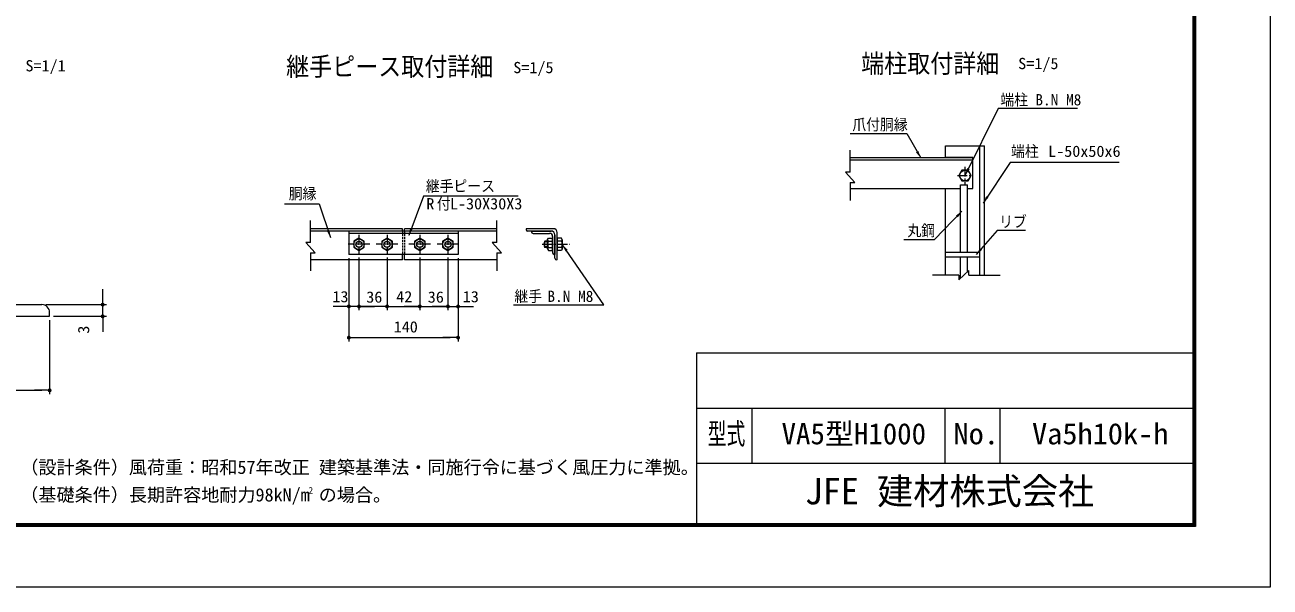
# Model space of a CAD drawing. Units: millimetres, scale not verified, with parts at other scales. Extents: x -4455 to 4455, y -3150 to 3150.
# Drawn here: x -335 to 4455, y -3150 to -986 of the extents above; entities that cross this region are included whole.
import ezdxf
from ezdxf.enums import TextEntityAlignment as Align

# ---------------------------------------------------------------- set-up
doc = ezdxf.new("R2010")
doc.units = ezdxf.units.MM
doc.header["$LTSCALE"] = 30
doc.linetypes.add('USER1', pattern=[2, 1.25, -0.25, 0.25, -0.25])
doc.linetypes.add('USER2', pattern=[0.375, 0.25, -0.125])
for name, color, linetype, lineweight in [('0-0_9断面', 1, 'Continuous', 18), ('0-1_SUNPOU', 1, 'Continuous', 18), ('0-C_7詳細', 7, 'Continuous', 18), ('0-E_D-TTL', 7, 'Continuous', 9)]:
    doc.layers.add(name, color=color, linetype=linetype, lineweight=lineweight)
doc.layers.add('0-D_D-TTL-TXT', color=7, linetype='Continuous')
doc.styles.add('ＭＳ ゴシック', font='')
doc.styles.get('ＭＳ ゴシック').set_extended_font_data('MS Gothic')

# ---------------------------------------------------------------- blocks, each defined once
blk = doc.blocks.new('M1')
at = {"layer": '0-1_SUNPOU'}
blk.add_line((-7.5, 0), (-57.86, 0), dxfattribs=at)
for points in [[(0, 0), (-7.5, 0), (-7.44, 0.94)], [(0, 0), (-7.44, -0.94), (-7.5, 0)], [(0, 0), (-7.44, 0.94), (-7.26, 1.87)], [(0, 0), (-7.26, -1.87), (-7.44, -0.94)], [(0, 0), (-7.26, 1.87), (-6.97, 2.76)], [(0, 0), (-6.97, -2.76), (-7.26, -1.87)], [(0, 0), (-6.97, 2.76), (-6.57, 3.61)], [(0, 0), (-6.57, -3.61), (-6.97, -2.76)], [(0, 0), (-6.57, 3.61), (-6.07, 4.41)], [(0, 0), (-6.07, -4.41), (-6.57, -3.61)], [(0, 0), (-6.07, 4.41), (-5.47, 5.13)], [(0, 0), (-5.47, -5.13), (-6.07, -4.41)], [(0, 0), (-5.47, 5.13), (-4.78, 5.78)], [(0, 0), (-4.78, -5.78), (-5.47, -5.13)], [(0, 0), (-4.78, 5.78), (-4.02, 6.33)], [(0, 0), (-4.02, -6.33), (-4.78, -5.78)], [(0, 0), (-4.02, 6.33), (-3.19, 6.79)], [(0, 0), (-3.19, -6.79), (-4.02, -6.33)], [(0, 0), (-3.19, 6.79), (-2.32, 7.13)], [(0, 0), (-2.32, -7.13), (-3.19, -6.79)], [(0, 0), (-2.32, 7.13), (-1.41, 7.37)], [(0, 0), (-1.41, -7.37), (-2.32, -7.13)], [(0, 0), (-1.41, 7.37), (-0.47, 7.49)], [(0, 0), (-0.47, -7.49), (-1.41, -7.37)], [(0, 0), (-0.47, 7.49), (0.47, 7.49)], [(0, 0), (0.47, -7.49), (-0.47, -7.49)], [(0, 0), (0.47, 7.49), (1.41, 7.37)], [(0, 0), (1.41, 7.37), (2.32, 7.13)], [(0, 0), (2.32, 7.13), (3.19, 6.79)], [(0, 0), (3.19, 6.79), (4.02, 6.33)], [(0, 0), (4.02, 6.33), (4.78, 5.78)], [(0, 0), (4.78, 5.78), (5.47, 5.13)], [(0, 0), (5.47, 5.13), (6.07, 4.41)], [(0, 0), (6.07, 4.41), (6.57, 3.61)], [(0, 0), (6.57, 3.61), (6.97, 2.76)], [(0, 0), (6.97, 2.76), (7.26, 1.87)], [(0, 0), (7.26, 1.87), (7.44, 0.94)], [(0, 0), (7.44, 0.94), (7.5, 0)], [(0, 0), (1.41, -7.37), (0.47, -7.49)], [(0, 0), (2.32, -7.13), (1.41, -7.37)], [(0, 0), (3.19, -6.79), (2.32, -7.13)], [(0, 0), (4.02, -6.33), (3.19, -6.79)], [(0, 0), (4.78, -5.78), (4.02, -6.33)], [(0, 0), (5.47, -5.13), (4.78, -5.78)], [(0, 0), (6.07, -4.41), (5.47, -5.13)], [(0, 0), (6.57, -3.61), (6.07, -4.41)], [(0, 0), (6.97, -2.76), (6.57, -3.61)], [(0, 0), (7.26, -1.87), (6.97, -2.76)], [(0, 0), (7.44, -0.94), (7.26, -1.87)], [(0, 0), (7.5, 0), (7.44, -0.94)]]:
    blk.add_solid(points, dxfattribs=at)

msp = doc.modelspace()

# ---------------------------------------------------------------- linework, layer by layer
at = {"layer": '0-0_9断面'}
for p, q in [((-35.75, -2032.59), (-35.75, -2002.59)), ((-254.88, -2062.59), (-20.75, -2062.59)), ((-35.75, -2107.59), (-35.75, -2062.59)), ((-239.88, -2122.59), (-239.88, -2407.58)), ((-224.88, -2107.59), (-20.75, -2107.59)), ((-35.75, -2137.59), (-35.75, -2167.59)), ((-809.88, -2392.58), (-269.88, -2392.58))]:
    msp.add_line(p, q, dxfattribs=at)
at = {"layer": '0-0_9断面', "color": 7, "lineweight": 9}
for p, q in [((-719.88, -2062.59), (-269.88, -2062.59)), ((-239.88, -2107.59), (-239.88, -2092.59)), ((-764.88, -2107.59), (-239.88, -2107.59))]:
    msp.add_line(p, q, dxfattribs=at)
msp.add_arc((-269.88, -2092.59), 30, 0, 90, dxfattribs=at)
at = {"layer": '0-C_7詳細', "color": 4}
for p, q in [((2839.3, -1553.29), (2839.3, -1467.71)), ((2821.3, -1553.29), (2857.3, -1592.06)), ((2839.3, -1553.29), (2821.3, -1553.29)), ((2839.3, -1592.06), (2839.3, -1662.25)), ((2839.3, -1592.06), (2857.3, -1592.06)), ((763.82, -1823.89), (763.82, -1738.31)), ((1480.09, -1823.89), (1480.09, -1738.31)), ((763.82, -1862.66), (763.82, -1932.86)), ((763.82, -1862.66), (781.82, -1862.66)), ((1462.09, -1823.89), (1498.09, -1862.66)), ((1480.09, -1823.89), (1462.09, -1823.89)), ((1480.09, -1862.66), (1480.09, -1932.86)), ((1480.09, -1862.66), (1498.09, -1862.66)), ((3256.9, -1949.58), (3156.45, -1949.58)), ((3256.9, -1967.58), (3295.67, -1931.58)), ((3256.9, -1949.58), (3256.9, -1967.58)), ((3295.67, -1949.58), (3295.67, -1931.58)), ((3295.67, -1949.58), (3416.72, -1949.58))]:
    msp.add_line(p, q, dxfattribs=at)
at = {"layer": '0-C_7詳細', "lineweight": 9}
for p, q in [((3206.22, -1495.73), (3206.22, -1450.73)), ((3206.22, -1450.73), (3356.22, -1450.73)), ((3338.22, -1949.58), (3338.22, -1450.73)), ((3356.22, -1949.58), (3356.22, -1450.73)), ((2839.3, -1495.73), (3311.22, -1495.73)), ((2839.3, -1504.73), (3311.22, -1504.73)), ((3311.22, -1495.73), (3206.22, -1495.73)), ((3228.72, -1495.73), (3229.02, -1495.73)), ((3311.22, -1615.73), (3311.22, -1495.73)), ((2839.3, -1615.73), (3263.53, -1615.73)), ((3206.22, -1949.58), (3206.22, -1615.73)), ((3263.53, -1862.21), (3263.53, -1601.79)), ((3263.53, -1601.79), (3290.53, -1601.79)), ((3290.53, -1862.21), (3290.53, -1601.79)), ((3290.53, -1615.73), (3311.22, -1615.73)), ((1116.95, -1770.23), (763.82, -1770.23)), ((1116.95, -1779.23), (1116.95, -1770.23)), ((1480.09, -1770.23), (1125.35, -1770.23)), ((1125.35, -1779.23), (1125.35, -1770.23)), ((1697.89, -1770.23), (1592.89, -1770.23)), ((1592.89, -1770.23), (1592.89, -1773.23)), ((1480.09, -1779.23), (763.82, -1779.23)), ((911.15, -1779.23), (911.15, -1869.23)), ((1331.15, -1788.23), (911.15, -1788.23)), ((1331.15, -1779.23), (1331.15, -1869.23)), ((1688.89, -1779.23), (1598.89, -1779.23)), ((1613.89, -1779.23), (1688.89, -1779.23)), ((1613.89, -1779.23), (1613.89, -1782.23)), ((1619.89, -1788.23), (1682.89, -1788.23)), ((1665.03, -1842.23), (1665.03, -1818.23)), ((1675.69, -1818.23), (1665.03, -1818.23)), ((1675.69, -1847.99), (1675.69, -1812.47)), ((1677.75, -1818.23), (1694.89, -1818.23)), ((1694.89, -1800.23), (1694.89, -1863.23)), ((1694.89, -1853.75), (1694.89, -1806.71)), ((1703.89, -1884.23), (1703.89, -1794.23)), ((1712.89, -1890.23), (1712.89, -1785.23)), ((1728.69, -1806.71), (1712.89, -1806.71)), ((1712.89, -1806.71), (1712.89, -1853.75)), ((1728.69, -1818.23), (1712.89, -1818.23)), ((1732.09, -1812.59), (1728.69, -1806.71)), ((1675.69, -1842.23), (1665.03, -1842.23)), ((1675.69, -1847.99), (1679.02, -1853.75)), ((1677.75, -1842.23), (1694.89, -1842.23)), ((1679.02, -1853.75), (1694.89, -1853.75)), ((1728.69, -1842.23), (1712.89, -1842.23)), ((1728.69, -1853.75), (1712.89, -1853.75)), ((3338.22, -1862.21), (3206.22, -1862.21)), ((1116.95, -1890.23), (763.82, -1890.23)), ((1331.15, -1869.23), (911.15, -1869.23)), ((1116.95, -1890.23), (1116.95, -1869.23)), ((1125.35, -1890.23), (1125.35, -1869.23)), ((1480.09, -1890.23), (1125.35, -1890.23)), ((1712.89, -1890.23), (1709.89, -1890.23)), ((3338.22, -1880.21), (3206.22, -1880.21)), ((3263.53, -1961.42), (3263.53, -1880.21)), ((3290.53, -1936.35), (3290.53, -1880.21))]:
    msp.add_line(p, q, dxfattribs=at)
at = {"layer": '0-C_7詳細', "color": 1, "linetype": 'USER1'}
for p, q in [((3281.22, -1531.54), (3281.22, -1600.93)), ((3252.66, -1565.73), (3309.78, -1565.73)), ((950.15, -1794.29), (950.15, -1866.04)), ((1058.15, -1794.29), (1058.15, -1866.04)), ((1184.15, -1794.29), (1184.15, -1866.04)), ((1292.15, -1794.29), (1292.15, -1866.04)), ((991.85, -1830.23), (908.25, -1830.23)), ((1099.85, -1830.23), (1016.25, -1830.23)), ((1225.85, -1830.23), (1142.25, -1830.23)), ((1333.85, -1830.23), (1250.25, -1830.23)), ((1654.64, -1830.23), (1760.68, -1830.23))]:
    msp.add_line(p, q, dxfattribs=at)
at = {"layer": '0-C_7詳細', "color": 3, "linetype": 'USER2'}
for p, q in [((1116.95, -1779.23), (1116.95, -1869.23)), ((1125.35, -1779.23), (1125.35, -1869.23))]:
    msp.add_line(p, q, dxfattribs=at)
at = {"layer": '0-C_7詳細', "color": 1}
for p, q in [((1675.69, -1820.63), (1663.82, -1820.63)), ((1675.69, -1839.83), (1663.82, -1839.83)), ((911.15, -1884.23), (911.15, -2204.55)), ((911.15, -1884.23), (911.15, -2084.55)), ((950.15, -1881.04), (950.15, -2084.55)), ((950.15, -1881.04), (950.15, -2084.55)), ((1058.15, -1881.04), (1058.15, -2084.55)), ((1058.15, -1881.04), (1058.15, -2084.55)), ((1184.15, -1881.04), (1184.15, -2084.55)), ((1184.15, -1881.04), (1184.15, -2084.55)), ((1292.15, -1881.04), (1292.15, -2084.55)), ((1292.15, -1881.04), (1292.15, -2084.55)), ((1331.15, -1884.23), (1331.15, -2204.55)), ((1331.15, -1884.23), (1331.15, -2084.55)), ((881.15, -2069.55), (851.15, -2069.55)), ((920.15, -2069.55), (890.15, -2069.55)), ((950.15, -2069.55), (911.15, -2069.55)), ((1058.15, -2069.55), (950.15, -2069.55)), ((980.15, -2069.55), (1010.15, -2069.55)), ((1028.15, -2069.55), (998.15, -2069.55)), ((1058.15, -2069.55), (1184.15, -2069.55)), ((1088.15, -2069.55), (1118.15, -2069.55)), ((1154.15, -2069.55), (1124.15, -2069.55)), ((1184.15, -2069.55), (1292.15, -2069.55)), ((1214.15, -2069.55), (1244.15, -2069.55)), ((1262.15, -2069.55), (1232.15, -2069.55)), ((1292.15, -2069.55), (1331.15, -2069.55)), ((1322.15, -2069.55), (1352.15, -2069.55)), ((1361.15, -2069.55), (1391.15, -2069.55)), ((941.15, -2189.55), (1301.15, -2189.55))]:
    msp.add_line(p, q, dxfattribs=at)
for points in [[(3714.59, -1307.82), (3408.62, -1307.82), (3282.1, -1563.93)], [(2839.58, -1403.98), (3057.73, -1403.98), (3111.16, -1498.04)], [(3873.96, -1515.78), (3454.48, -1515.78), (3351.58, -1671.61)], [(3045.65, -1811.9), (3163.89, -1811.9), (3269.51, -1703.29)], [(3513.43, -1776.98), (3404.99, -1776.98), (3324.82, -1869.73)], [(1544.17, -2063.79), (1891.38, -2063.79), (1733.22, -1831.88)]]:
    msp.add_lwpolyline(points, dxfattribs=at)
at = {"layer": '0-C_7詳細', "color": 3}
msp.add_lwpolyline([(3304.74, -1565.73), (3292.98, -1545.36), (3269.46, -1545.36), (3257.7, -1565.73), (3269.46, -1586.1), (3292.98, -1586.1)], close=True, dxfattribs=at)
at = {"layer": '0-C_7詳細', "lineweight": 9}
for points in [[(663.53, -1674.54), (796.9, -1674.54), (840.72, -1803.97)], [(1562.78, -1645.22), (1198.19, -1645.22), (1141.99, -1796.06)], [(1675.69, -1812.47), (1679.02, -1806.71), (1694.89, -1806.71)], [(1703.89, -1794.23), (1703.89, -1869.23), (1700.89, -1869.23)], [(1732.09, -1812.59), (1732.09, -1847.87), (1728.69, -1853.75)]]:
    msp.add_lwpolyline(points, dxfattribs=at)
for points in [[(950.15, -1806.71), (929.78, -1818.47), (929.78, -1841.99), (950.15, -1853.75), (970.52, -1841.99), (970.52, -1818.47)], [(1058.15, -1806.71), (1037.78, -1818.47), (1037.78, -1841.99), (1058.15, -1853.75), (1078.52, -1841.99), (1078.52, -1818.47)], [(1184.15, -1806.71), (1163.78, -1818.47), (1163.78, -1841.99), (1184.15, -1853.75), (1204.52, -1841.99), (1204.52, -1818.47)], [(1292.15, -1806.71), (1271.78, -1818.47), (1271.78, -1841.99), (1292.15, -1853.75), (1312.52, -1841.99), (1312.52, -1818.47)]]:
    msp.add_lwpolyline(points, close=True, dxfattribs=at)
at = {"layer": '0-C_7詳細', "color": 4}
msp.add_lwpolyline([(763.82, -1823.89), (745.82, -1823.89), (781.82, -1862.66)], dxfattribs=at)
at = {"layer": '0-C_7詳細', "color": 3}
msp.add_circle((3281.22, -1565.73), 20.4, dxfattribs=at)
at = {"layer": '0-C_7詳細', "lineweight": 9}
for centre, radius in [((950.15, -1830.23), 20.4), ((950.15, -1830.23), 12), ((1058.15, -1830.23), 20.4), ((1058.15, -1830.23), 12), ((1184.15, -1830.23), 20.4), ((1184.15, -1830.23), 12), ((1292.15, -1830.23), 20.4), ((1292.15, -1830.23), 12)]:
    msp.add_circle(centre, radius, dxfattribs=at)
for centre, radius, start, end in [((1697.89, -1785.23), 15, 0, 90), ((1598.89, -1773.23), 6, 180, 270), ((1619.89, -1782.23), 6, 180, 270), ((1685.81, -1830.23), 24, 150, 210), ((1684.78, -1812.47), 9.09, 180, 219.3382), ((1711.69, -1830.23), 36, 160.52878, 199.47122), ((1682.89, -1800.23), 12, 0, 90), ((1688.89, -1794.23), 15, 0, 90), ((1688.89, -1794.23), 15, 0, 90), ((1726.21, -1812.9), 5.88, 294.94299, 2.968), ((1709.18, -1830.23), 22.91, 328.40741, 31.59259), ((1684.78, -1847.99), 9.09, 140.6618, 180), ((1700.89, -1863.23), 6, 180, 270), ((1726.21, -1847.57), 5.88, 357.032, 65.05701), ((1709.89, -1884.23), 6, 180, 270)]:
    msp.add_arc(centre, radius, start, end, dxfattribs=at)
at = {"layer": '0-C_7詳細', "color": 1}
for points in [[(3112.15, -1499.77), (3092.8, -1476.26), (3101.86, -1471.12)], [(3281.22, -1565.73), (3289.83, -1536.52), (3299.18, -1541.14)], [(3350.48, -1673.28), (3362.66, -1645.38), (3371.35, -1651.12)], [(3270.91, -1701.86), (3253.73, -1727), (3246.26, -1719.73)], [(1732.09, -1830.23), (1753.3, -1852.08), (1744.69, -1857.95)], [(3323.52, -1871.24), (3339.19, -1845.14), (3347.08, -1851.95)]]:
    msp.add_solid(points, dxfattribs=at)
at = {"layer": '0-C_7詳細'}
for points in [[(1141.29, -1797.93), (1146.88, -1768), (1156.65, -1771.64)], [(841.36, -1805.87), (826.8, -1779.12), (836.67, -1775.78)]]:
    msp.add_solid(points, dxfattribs=at)
at = {"layer": '0-E_D-TTL'}
for p, q in [((2248.64, -2248.64), (2248.64, -2906.26)), ((2248.64, -2248.64), (4157.86, -2248.64)), ((2248.64, -2460.77), (4157.86, -2460.77)), ((2460.77, -2460.77), (2460.77, -2672.91)), ((3203.25, -2460.77), (3203.25, -2672.91)), ((3415.38, -2460.77), (3415.38, -2672.91)), ((2248.64, -2672.91), (4157.86, -2672.91))]:
    msp.add_line(p, q, dxfattribs=at)
at = {"layer": '0-E_D-TTL', "color": 2, "lineweight": 18}
msp.add_lwpolyline([(-4454.85, 3150.21), (4454.85, 3150.21), (4454.85, -3150.21), (-4454.85, -3150.21)], close=True, dxfattribs=at)
at = {"layer": '0-E_D-TTL'}
for points in [[(-4168.47, 2916.87), (4168.47, 2916.87), (4168.47, -2916.87), (-4168.47, -2916.87)], [(-4165.81, 2914.21), (4165.81, 2914.21), (4165.81, -2914.21), (-4165.81, -2914.21)], [(-4163.16, 2911.56), (4163.16, 2911.56), (4163.16, -2911.56), (-4163.16, -2911.56)], [(-4160.51, 2908.91), (4160.51, 2908.91), (4160.51, -2908.91), (-4160.51, -2908.91)], [(-4157.86, 2906.26), (4157.86, 2906.26), (4157.86, -2906.26), (-4157.86, -2906.26)]]:
    msp.add_lwpolyline(points, close=True, dxfattribs=at)

# ---------------------------------------------------------------- block references
at = {"layer": '0-0_9断面'}
for p, rotation in [((-35.75, -2062.59), 270), ((-35.75, -2107.59), 90)]:
    msp.add_blockref('M1', p, dxfattribs=dict(at, rotation=rotation))
msp.add_blockref('M1', (-239.88, -2392.58), dxfattribs=at)
at = {"layer": '0-C_7詳細'}
for p in [(911.15, -2069.55), (950.15, -2069.55), (1058.15, -2069.55), (1184.15, -2069.55), (1292.15, -2069.55), (1331.15, -2189.55)]:
    msp.add_blockref('M1', p, dxfattribs=at)
at = {"layer": '0-C_7詳細', "rotation": 180}
for p in [(950.15, -2069.55), (1058.15, -2069.55), (1184.15, -2069.55), (1292.15, -2069.55), (1331.15, -2069.55), (911.15, -2189.55)]:
    msp.add_blockref('M1', p, dxfattribs=at)

# ---------------------------------------------------------------- texts
at = {"layer": '0-0_9断面', "color": 3, "style": 'ＭＳ ゴシック', "width": 1.05}
msp.add_text('S=1/1', height=43.33, dxfattribs=at).set_placement((-332.88, -1177.62), align=Align.BOTTOM_LEFT)
msp.add_text('3', height=43.33, rotation=90, dxfattribs=at).set_placement((-74.54, -2174.5), align=Align.BOTTOM_LEFT)
at = {"layer": '0-C_7詳細', "style": 'ＭＳ ゴシック', "width": 0.9}
for s, p in [('継手ピース取付詳細', (669.89, -1203.62)), ('端柱取付詳細', (2881.85, -1191.8))]:
    msp.add_text(s, height=72.14, dxfattribs=at).set_placement(p, align=Align.BOTTOM_LEFT)
at = {"layer": '0-C_7詳細', "color": 3, "style": 'ＭＳ ゴシック'}
for s, width, p in [('S=1/5', 1.05, (1543.64, -1184.57)), ('S=1/5', 1.05, (3485.94, -1169)), ('端柱', 0.9, (3417.09, -1308.47)), ('爪付胴縁', 0.9, (2847.85, -1403.76)), ('端柱', 0.9, (3458.27, -1506.81)), ('L-50x50x6', 1.05, (3601.09, -1506.81)), ('継手ピース', 0.9, (1207.35, -1640.76)), ('胴縁', 0.9, (680.03, -1669.86)), ('R', 1.05, (1208.92, -1708.91)), ('付', 0.9, (1249.66, -1708.91)), ('L-30X30X3', 1.05, (1300, -1708.91)), ('リブ', 0.9, (3412.59, -1777.83)), ('丸鋼', 0.9, (3059.79, -1811.7)), ('13', 1.05, (847.9, -2066.58)), ('42', 1.05, (1093.33, -2066.58)), ('13', 1.05, (1349.41, -2066.58)), ('継手', 0.9, (1547.97, -2065.18)), ('36', 1.05, (978.07, -2068.05)), ('36', 1.05, (1214.73, -2068.05)), ('140', 1.05, (1083.65, -2182.87))]:
    msp.add_text(s, height=43.33, dxfattribs=dict(at, width=width)).set_placement(p, align=Align.BOTTOM_LEFT)
for p in [(3551.9, -1308.47), (1674.84, -2065.18)]:
    msp.add_text('B.N M8', height=43.33, dxfattribs=at).set_placement(p, align=Align.BOTTOM_LEFT)
at = {"layer": '0-D_D-TTL-TXT', "style": 'ＭＳ ゴシック'}
for s, height, width, p in [('型式', 81.64, 0.65, (2291.35, -2624.97)), ('No.', 81.6, 1.05, (3237.19, -2624.97)), ('Va5h10k-h', 81.6, 1.05, (3539.13, -2624.97))]:
    msp.add_text(s, height=height, dxfattribs=dict(at, width=width)).set_placement(p, align=Align.BOTTOM_LEFT)
for s, height, p in [('VA5型H1000', 81.64, (2575.75, -2624.97)), ('（設計条件）風荷重：昭和57年改正 建築基準法・同施行令に基づく風圧力に準拠。', 51.03, (-352.62, -2729.76)), ('JFE 建材株式会社', 102.1, (2664.83, -2862.24)), ('（基礎条件）長期許容地耐力98kN/m の場合。', 51.03, (-352.62, -2835.83)), ('2', 25.51, (756.29, -2797.85))]:
    msp.add_text(s, height=height, dxfattribs=at).set_placement(p, align=Align.BOTTOM_LEFT)

doc.saveas('drawing.dxf')
